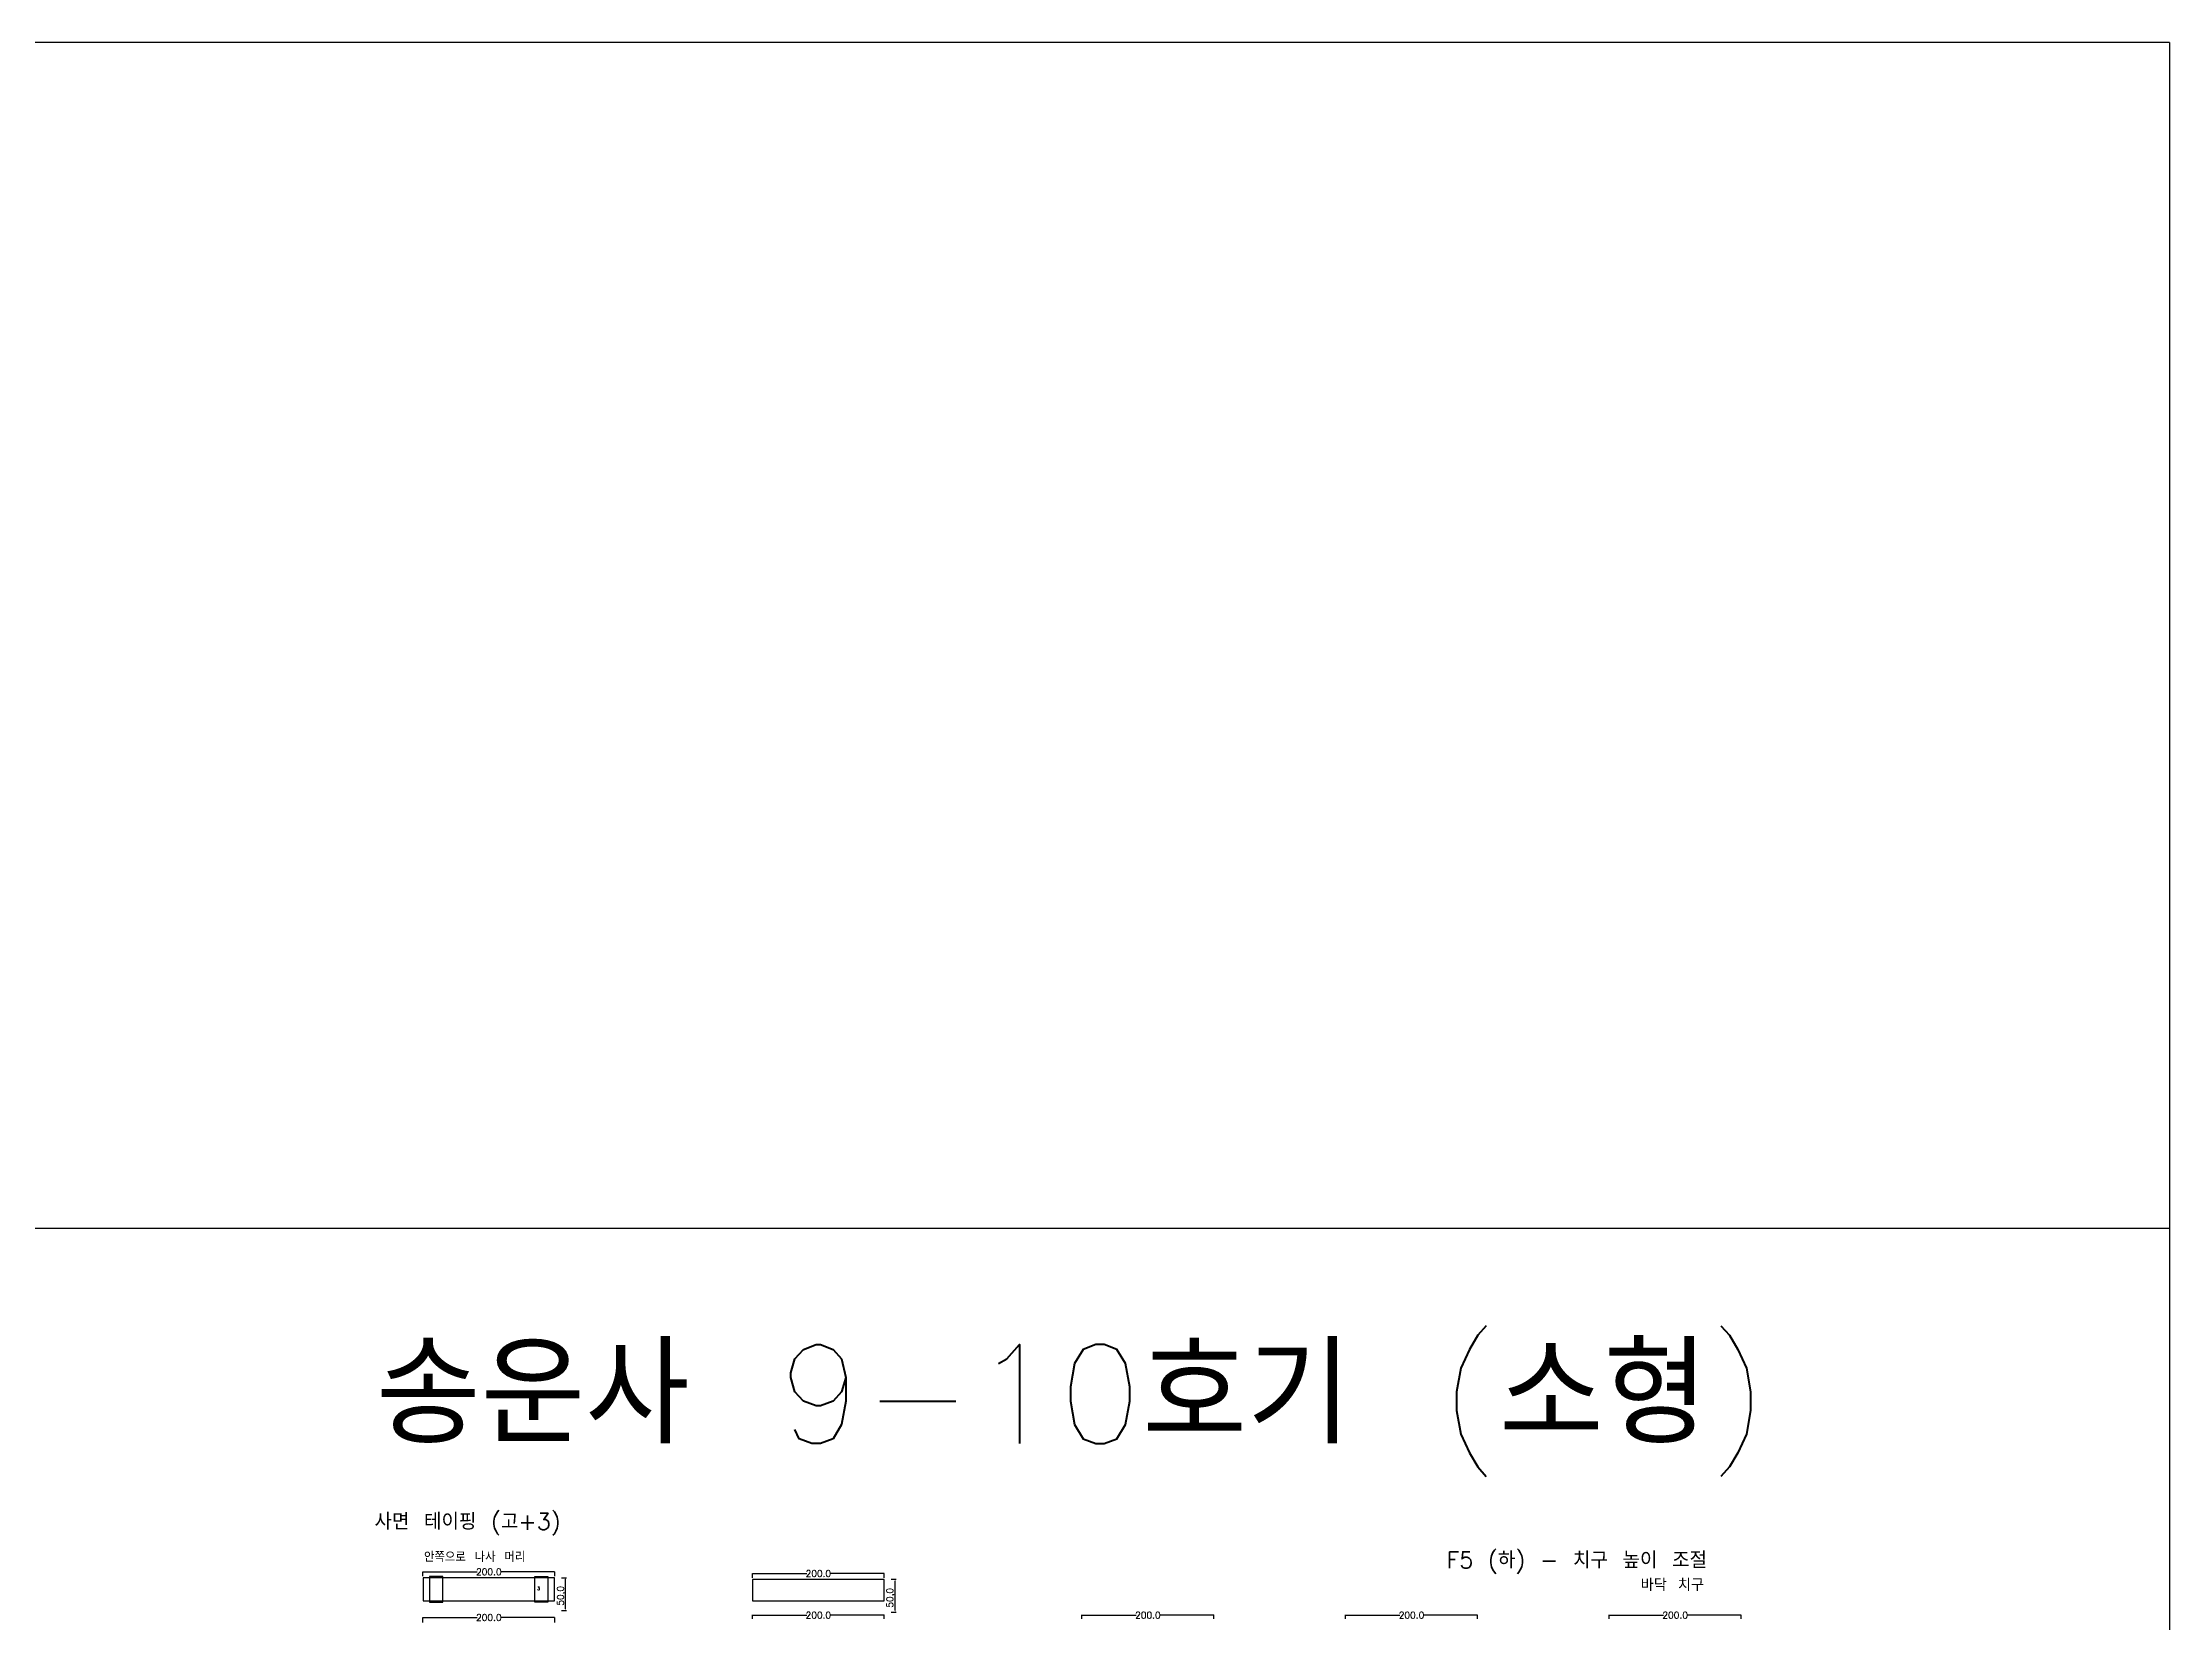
# Model space of a CAD drawing. Header units: millimetres. Extents: x 8462 to 28262, y 7372 to 16372.
# Drawn here: x 25035 to 28262, y 13974 to 16372 of the extents above; entities that cross this region are included whole.
import ezdxf

# ---------------------------------------------------------------- set-up
doc = ezdxf.new("R2010")
doc.units = ezdxf.units.MM
for name, color, linetype in [('TEXT', 7, 'Continuous'), ('치구', 7, 'Continuous'), ('치수', 7, 'Continuous')]:
    doc.layers.add(name, color=color, linetype=linetype)
doc.styles.get("Standard").update_dxf_attribs({"font": 'txt.shx', "bigfont": 'whgtxt.shx'})
doc.dimstyles.new('ISO-25', dxfattribs={"dimtxt": 2.5, "dimasz": 2.5, "dimexe": 1.25, "dimexo": 0.625, "dimtad": 1, "dimtxsty": 'Standard', "dimcen": 2.5, "dimadec": 0, "dimazin": 0, "dimtfac": 1, "dimtmove": 0, "dimatfit": 3, "dimfxl": 0, "dimarcsym": 0})
doc.dimstyles.get("Standard").update_dxf_attribs({"dimtxt": 7, "dimasz": 0.18, "dimexe": 0.18, "dimexo": 0.0625, "dimgap": 0.09, "dimtad": 0, "dimtih": 1, "dimtoh": 1, "dimdec": 1, "dimzin": 0, "dimdsep": 46, "dimtxsty": 'Standard', "dimcen": 0.09, "dimadec": 0, "dimazin": 0, "dimtfac": 1, "dimtdec": 1, "dimtofl": 0, "dimtmove": 0, "dimatfit": 3, "dimfxl": 0, "dimtolj": 1, "dimtzin": 0, "dimarcsym": 0})

# ---------------------------------------------------------------- blocks, each defined once
blk = doc.blocks.new('*D502')
at = {"layer": 'Defpoints', "color": 0}
for p in [(27012.3, 13978.9), (27212.3, 13984.8), (27212.3, 13978.9)]:
    blk.add_point(p, dxfattribs=at)
at = {"layer": '치수', "color": 0, "lineweight": -2}
for p, q in [((27012.3, 13979), (27012.3, 13985)), ((27012.4, 13984.8), (27094.7, 13984.8)), ((27212.1, 13984.8), (27129.9, 13984.8)), ((27212.3, 13979), (27212.3, 13985))]:
    blk.add_line(p, q, dxfattribs=at)
at = {"layer": '치수', "color": 0}
for points in [[(27012.4, 13984.8), (27012.4, 13984.8), (27012.3, 13984.8)], [(27212.1, 13984.8), (27212.1, 13984.8), (27212.3, 13984.8)]]:
    blk.add_solid(points, dxfattribs=at)
at = {"layer": '치수', "color": 0, "insert": (27112.3, 13984.8), "char_height": 10, "attachment_point": 5}
blk.add_mtext('\\A1;200.0', dxfattribs=at)
blk = doc.blocks.new('*D522')
at = {"layer": 'Defpoints', "color": 0}
for p in [(26321.9, 14039.1), (26328.8, 14039.1), (26321.9, 13989.1)]:
    blk.add_point(p, dxfattribs=at)
at = {"layer": '치수', "color": 0, "lineweight": -2}
for p, q in [((26322.6, 14039.1), (26330.1, 14039.1)), ((26328.8, 13991.6), (26328.8, 14036.6)), ((26322.6, 13989.1), (26330.1, 13989.1))]:
    blk.add_line(p, q, dxfattribs=at)
at = {"layer": '치수', "color": 0}
for points in [[(26328.4, 14036.6), (26329.3, 14036.6), (26328.8, 14039.1)], [(26328.4, 13991.6), (26329.3, 13991.6), (26328.8, 13989.1)]]:
    blk.add_solid(points, dxfattribs=at)
at = {"layer": '치수', "color": 0, "insert": (26322.4, 14011.1), "char_height": 10, "attachment_point": 5, "rotation": 90}
blk.add_mtext('50,0', dxfattribs=at)
blk = doc.blocks.new('*D524')
at = {"layer": 'Defpoints', "color": 0}
for p in [(25612.3, 14043.9), (25812.3, 14050.3), (25812.3, 14043.9)]:
    blk.add_point(p, dxfattribs=at)
at = {"layer": '치수', "color": 0, "lineweight": -2}
for p, q in [((25612.3, 14044), (25612.3, 14050.5)), ((25612.4, 14050.3), (25694.7, 14050.3)), ((25812.1, 14050.3), (25729.9, 14050.3)), ((25812.3, 14044), (25812.3, 14050.5))]:
    blk.add_line(p, q, dxfattribs=at)
at = {"layer": '치수', "color": 0}
for points in [[(25612.4, 14050.3), (25612.4, 14050.3), (25612.3, 14050.3)], [(25812.1, 14050.3), (25812.1, 14050.3), (25812.3, 14050.3)]]:
    blk.add_solid(points, dxfattribs=at)
at = {"layer": '치수', "color": 0, "insert": (25712.3, 14050.3), "char_height": 10, "attachment_point": 5}
blk.add_mtext('\\A1;200.0', dxfattribs=at)
blk = doc.blocks.new('*D526')
at = {"layer": 'Defpoints', "color": 0}
for p in [(25612.3, 13973.6), (25812.3, 13981), (25812.3, 13973.6)]:
    blk.add_point(p, dxfattribs=at)
at = {"layer": '치수', "color": 0, "lineweight": -2}
for p, q in [((25612.3, 13973.7), (25612.3, 13981.2)), ((25612.4, 13981), (25694.7, 13981)), ((25812.1, 13981), (25729.9, 13981)), ((25812.3, 13973.7), (25812.3, 13981.2))]:
    blk.add_line(p, q, dxfattribs=at)
at = {"layer": '치수', "color": 0}
for points in [[(25612.4, 13981.1), (25612.4, 13981), (25612.3, 13981)], [(25812.1, 13981.1), (25812.1, 13981), (25812.3, 13981)]]:
    blk.add_solid(points, dxfattribs=at)
at = {"layer": '치수', "color": 0, "insert": (25712.3, 13981), "char_height": 10, "attachment_point": 5}
blk.add_mtext('\\A1;200.0', dxfattribs=at)
blk = doc.blocks.new('*D527')
at = {"layer": 'Defpoints', "color": 0}
for p in [(25821.9, 14041.6), (25828.8, 14041.6), (25821.9, 13991.6)]:
    blk.add_point(p, dxfattribs=at)
at = {"layer": '치수', "color": 0, "lineweight": -2}
for p, q in [((25822.6, 14041.6), (25830.1, 14041.6)), ((25828.8, 13994.1), (25828.8, 14039.1)), ((25822.6, 13991.6), (25830.1, 13991.6))]:
    blk.add_line(p, q, dxfattribs=at)
at = {"layer": '치수', "color": 0}
for points in [[(25828.4, 14039.1), (25829.3, 14039.1), (25828.8, 14041.6)], [(25828.4, 13994.1), (25829.3, 13994.1), (25828.8, 13991.6)]]:
    blk.add_solid(points, dxfattribs=at)
at = {"layer": '치수', "color": 0, "insert": (25822.4, 14014.1), "char_height": 10, "attachment_point": 5, "rotation": 90}
blk.add_mtext('50,0', dxfattribs=at)
blk = doc.blocks.new('*D533')
at = {"layer": 'Defpoints', "color": 0}
for p in [(26112.3, 14041.4), (26312.3, 14047.8), (26312.3, 14041.4)]:
    blk.add_point(p, dxfattribs=at)
at = {"layer": '치수', "color": 0, "lineweight": -2}
for p, q in [((26112.3, 14041.5), (26112.3, 14048)), ((26112.4, 14047.8), (26194.7, 14047.8)), ((26312.1, 14047.8), (26229.9, 14047.8)), ((26312.3, 14041.5), (26312.3, 14048))]:
    blk.add_line(p, q, dxfattribs=at)
at = {"layer": '치수', "color": 0}
for points in [[(26112.4, 14047.8), (26112.4, 14047.8), (26112.3, 14047.8)], [(26312.1, 14047.8), (26312.1, 14047.8), (26312.3, 14047.8)]]:
    blk.add_solid(points, dxfattribs=at)
at = {"layer": '치수', "color": 0, "insert": (26212.3, 14047.8), "char_height": 10, "attachment_point": 5}
blk.add_mtext('\\A1;200.0', dxfattribs=at)
blk = doc.blocks.new('*D534')
at = {"layer": 'Defpoints', "color": 0}
for p in [(26112.3, 13978.9), (26312.3, 13984.8), (26312.3, 13978.9)]:
    blk.add_point(p, dxfattribs=at)
at = {"layer": '치수', "color": 0, "lineweight": -2}
for p, q in [((26112.3, 13979), (26112.3, 13985)), ((26112.4, 13984.8), (26194.7, 13984.8)), ((26312.1, 13984.8), (26229.9, 13984.8)), ((26312.3, 13979), (26312.3, 13985))]:
    blk.add_line(p, q, dxfattribs=at)
at = {"layer": '치수', "color": 0}
for points in [[(26112.4, 13984.8), (26112.4, 13984.8), (26112.3, 13984.8)], [(26312.1, 13984.8), (26312.1, 13984.8), (26312.3, 13984.8)]]:
    blk.add_solid(points, dxfattribs=at)
at = {"layer": '치수', "color": 0, "insert": (26212.3, 13984.8), "char_height": 10, "attachment_point": 5}
blk.add_mtext('\\A1;200.0', dxfattribs=at)
blk = doc.blocks.new('*D539')
at = {"layer": 'Defpoints', "color": 0}
for p in [(26612.3, 13978.9), (26812.3, 13984.8), (26812.3, 13978.9)]:
    blk.add_point(p, dxfattribs=at)
at = {"layer": '치수', "color": 0, "lineweight": -2}
for p, q in [((26612.3, 13979), (26612.3, 13985)), ((26612.4, 13984.8), (26694.7, 13984.8)), ((26812.1, 13984.8), (26729.9, 13984.8)), ((26812.3, 13979), (26812.3, 13985))]:
    blk.add_line(p, q, dxfattribs=at)
at = {"layer": '치수', "color": 0}
for points in [[(26612.4, 13984.8), (26612.4, 13984.8), (26612.3, 13984.8)], [(26812.1, 13984.8), (26812.1, 13984.8), (26812.3, 13984.8)]]:
    blk.add_solid(points, dxfattribs=at)
at = {"layer": '치수', "color": 0, "insert": (26712.3, 13984.8), "char_height": 10, "attachment_point": 5}
blk.add_mtext('\\A1;200.0', dxfattribs=at)
blk = doc.blocks.new('*D543')
at = {"layer": 'Defpoints', "color": 0}
for p in [(27412.3, 13978.9), (27612.3, 13984.8), (27612.3, 13978.9)]:
    blk.add_point(p, dxfattribs=at)
at = {"layer": '치수', "color": 0, "lineweight": -2}
for p, q in [((27412.3, 13979), (27412.3, 13985)), ((27412.4, 13984.8), (27494.7, 13984.8)), ((27612.1, 13984.8), (27529.9, 13984.8)), ((27612.3, 13979), (27612.3, 13985))]:
    blk.add_line(p, q, dxfattribs=at)
at = {"layer": '치수', "color": 0}
for points in [[(27412.4, 13984.8), (27412.4, 13984.8), (27412.3, 13984.8)], [(27612.1, 13984.8), (27612.1, 13984.8), (27612.3, 13984.8)]]:
    blk.add_solid(points, dxfattribs=at)
at = {"layer": '치수', "color": 0, "insert": (27512.3, 13984.8), "char_height": 10, "attachment_point": 5}
blk.add_mtext('\\A1;200.0', dxfattribs=at)

msp = doc.modelspace()

# ---------------------------------------------------------------- linework, layer by layer
at = {"color": 6}
for p, q in [((28262.267, 16371.825), (8462.267, 16371.825)), ((28262.267, 16371.825), (28262.267, 7371.825)), ((28262.267, 14571.825), (8462.267, 14571.825))]:
    msp.add_line(p, q, dxfattribs=at)
at = {"layer": '치구'}
for points in [[(25612.517, 14006.575), (25812.017, 14006.575), (25812.017, 14041.575), (25612.517, 14041.575)], [(26112.517, 14006.575), (26312.017, 14006.575), (26312.017, 14039.075), (26112.517, 14039.075)]]:
    msp.add_lwpolyline(points, close=True, dxfattribs=at)
at = {"layer": '치구', "color": 1}
for points in [[(25622.517, 14004.575), (25642.517, 14004.575), (25642.517, 14043.572), (25622.517, 14043.572)], [(25802.017, 14004.575), (25782.017, 14004.575), (25782.017, 14043.572), (25802.017, 14043.572)]]:
    msp.add_lwpolyline(points, close=True, dxfattribs=at)

# ---------------------------------------------------------------- texts
at = {"layer": 'TEXT', "color": 3}
msp.add_text('송운사 9-10호기 (소형)', height=150, dxfattribs=at).set_placement((25541.265, 14245.315))
at = {"layer": 'TEXT', "linetype": 'Continuous'}
for s, height, p in [('사면 테이핑 (고+3)', 25, (25538.87, 14114.343)), ('F5 (하) - 치구 높이 조절', 25, (27165.387, 14055.851)), ('바닥 치구', 18.75, (27459.942, 14021.44))]:
    msp.add_text(s, height=height, dxfattribs=at).set_placement(p)
at = {"layer": 'TEXT', "color": 1}
for s, height, p in [('안쪽으로 나사 머리', 15, (25613.921, 14065.533)), ('3', 5, (25785.729, 14022.776))]:
    msp.add_text(s, height=height, dxfattribs=at).set_placement(p)

# ---------------------------------------------------------------- dimensions: what is measured, and where the dimension line sits
at = {"layer": '치수', "color": 4}
for base, p1, p2, picture, middle in [((25812.267, 14050.297), (25612.267, 14043.9), (25812.267, 14043.9), '*D524', (25712.267, 14050.297)), ((26312.267, 14047.797), (26112.267, 14041.4), (26312.267, 14041.4), '*D533', (26212.267, 14047.797))]:
    dim = msp.add_linear_dim(base=base, p1=p1, p2=p2, dimstyle='Standard', override={"dimtxt": 10}, dxfattribs=at)
    dim.commit()
    dim.dimension.update_dxf_attribs({"geometry": picture, "text_midpoint": middle, "dimtype": 160})
for base, p1, p2, picture, middle in [((25828.844, 14041.575), (25821.947, 13991.575), (25821.947, 14041.575), '*D527', (25828.844, 14014.075)), ((26328.844, 14039.075), (26321.947, 13989.075), (26321.947, 14039.075), '*D522', (26328.844, 14011.075))]:
    dim = msp.add_linear_dim(base=base, p1=p1, p2=p2, angle=90, dimstyle='ISO-25', override={"dimtxt": 10, "dimdec": 1, "dimzin": 0, "dimtdec": 1}, dxfattribs=at)
    dim.commit()
    dim.dimension.update_dxf_attribs({"geometry": picture, "text_midpoint": middle, "dimtype": 160})
for base, p1, p2, picture, middle in [((25812.267, 13981.047), (25612.267, 13973.65), (25812.267, 13973.65), '*D526', (25712.267, 13981.047)), ((26312.267, 13984.815), (26112.267, 13978.932), (26312.267, 13978.932), '*D534', (26212.267, 13984.815)), ((26812.267, 13984.815), (26612.267, 13978.932), (26812.267, 13978.932), '*D539', (26712.267, 13984.815)), ((27212.267, 13984.815), (27012.267, 13978.932), (27212.267, 13978.932), '*D502', (27112.267, 13984.815)), ((27612.267, 13984.815), (27412.267, 13978.932), (27612.267, 13978.932), '*D543', (27512.267, 13984.815))]:
    dim = msp.add_linear_dim(base=base, p1=p1, p2=p2, dimstyle='Standard', override={"dimtxt": 10}, dxfattribs=at)
    dim.commit()
    dim.dimension.update_dxf_attribs({"geometry": picture, "text_midpoint": middle})

doc.saveas('drawing.dxf')
